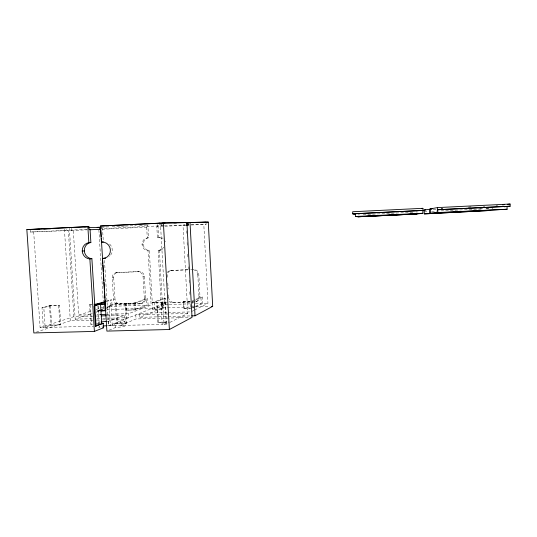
<?xml version="1.0" encoding="UTF-8"?>
<svg xmlns="http://www.w3.org/2000/svg" width="537" height="537" viewBox="0 0 537 537"><rect width="100%" height="100%" fill="white"/><g stroke="black" fill="none" stroke-linecap="round" stroke-linejoin="round"><path stroke-width="0.4" stroke-dasharray="2.69 2.01" d="M154.374 302.398L154.757 309.151L165.926 304.6L165.571 298.189L164.054 298.236L152.266 302.646L167.242 302.197L162.892 303.929L164.047 324.328L166.141 324.274L169.128 322.777M169.873 322.401L187.802 313.413L182.989 225.09L185.003 224.99L184.916 223.405M193.844 310.386L190.877 311.876L167.739 312.547M194.589 310.01L207.967 303.304L203.805 224.399M164.047 324.328L168.92 321.911M117.086 303.559L111.052 305.533L112.28 325.704L162.147 324.382L166.497 322.24L165.369 302.257M189.95 301.284L183.251 301.673L183.627 308.486L193.495 307.996M195.643 306.949L202.791 303.465L207.967 303.304M192.602 307.694L194.763 306.647M195.481 306.305L201.254 303.512L200.905 297.048L202.442 297.001L202.791 303.465M158.455 322.193L157.321 302.297L156.73 302.526L157.871 322.469L168.115 321.932M183.627 308.486L190.32 308.09M196.005 301.747L197.025 301.284M193.125 301.19L192.702 301.378L193.072 308.204M195.28 300.223L202.442 297.001M192.233 300.915L200.905 297.048M195.542 301.928A5.256 5.088 66.5 0 0 198.979 296.786L199.979 296.343L198.811 274.434A5.236 5.081 70.8 0 0 193.434 269.399M161.973 309.131L162.469 308.923L162.087 302.156L161.59 302.351L161.973 309.131L152.656 309.406L149.293 250.531A6.417 6.169 77.3 0 1 148.561 237.777L147.829 224.996L147.185 225.01L147.306 227.104L101.459 229.286M109.098 330.174L115.737 327.409A7.27 0.933 -4.4 0 0 124.738 326.174A7.27 0.933 -4.4 0 0 120.845 325.281L120.583 320.978A7.276 0.886 -4.3 0 1 124.477 321.824A7.276 0.886 -4.3 0 1 115.475 323.019L115.737 327.409M120.845 325.281L136.022 318.965L190.36 317.448M166.913 312.574L139.654 313.366L139.888 317.354L162.644 307.869L166.792 307.748M112.28 325.704L117.59 323.556L126.732 323.052L125.551 303.298L115.26 303.62L109.192 305.593L110.421 325.751L108.501 325.805L104.46 259.848M169.121 301.432A5.229 5.041 67.8 0 0 172.78 302.841L173.921 302.371L195.173 301.707A5.222 5.061 66.5 0 0 199.979 296.343M152.656 309.406L164.416 304.647L164.054 298.236M110.421 325.751L116.455 323.328L126.732 323.052M108.501 325.805L161.241 304.748L164.416 304.647M162.147 324.382L160.986 303.989L165.94 302.029L152.783 302.452M107.158 321.361A7.283 0.879 -4.4 0 1 108.42 321.314L124.557 315.232L124.799 319.273L101.332 319.931M106.97 314.313L128.605 313.682L151.145 305.056L148.017 250.705A6.457 6.202 77.3 0 1 147.279 237.884L146.655 227.124L147.306 227.104M135.639 302.989L125.873 303.472L126.276 310.198L135.485 309.923L148.105 305.15L151.145 305.056M168.464 297.417L168.605 297.357A5.202 5.014 67.8 0 0 173.921 302.371M126.276 310.198L134.465 309.762L146.601 305.197L146.232 298.807L147.735 298.76L148.105 305.15M153.857 302.593L165.571 298.189M90.357 304.398L89.598 304.627L90.827 324.281L91.585 323.999L90.357 304.398L92.028 304.345M139.654 303.868L140.969 303.398A5.169 4.94 69.3 0 0 145.641 298.102L144.386 276.448A5.175 4.961 72.4 0 0 139.103 271.474L116.858 272.568A5.182 4.94 72.8 0 0 112.22 277.911L113.535 299.539A5.169 4.92 70 0 0 118.784 304.519L139.654 303.868A5.195 4.967 69.3 0 0 144.346 298.545L145.641 298.102M141.466 303.452L142.775 302.982M125.873 303.472L135.089 303.183L147.735 298.76M133.512 303.23L146.232 298.807M114.562 303.841L125.551 303.298M51.27 305.62L43.819 307.614L45.142 327.483L51.7 325.335L60.768 324.831L59.493 305.365L49.498 305.681L42.014 307.667L43.336 327.536L40.1 327.617L33.683 231.897M118.784 304.519L120.207 304.043L140.969 303.398M36.194 332.168L70.327 320.79L92.955 320.159M69.36 228.272L75.18 319.173L92.21 313.501M96.083 312.212L99.949 310.923M97.935 305.842L98.244 310.842L99.788 310.332M100.553 310.077L104.4 308.802M105.171 308.547L112.099 306.258L146.601 305.197M99.788 309.869L96.063 311.098L100.124 310.977M100.567 309.614L103.661 308.594M106.749 307.573L110.622 306.305L110.233 299.968L111.709 299.921L112.099 306.258M43.336 327.536L50.78 325.107L60.768 324.831M40.1 327.617L73.878 316.689L92.988 316.139M71.246 228.185L71.394 230.46L73.28 230.373L78.684 315.138L92.082 310.795M96.029 309.52L99.969 308.245M100.755 307.99L103.91 306.969M193.333 269.742A5.269 5.108 70.8 0 1 197.797 274.749L198.811 274.434M113.535 299.539L114.992 299.096A5.142 4.9 70 0 0 120.207 304.043M106.313 301.572L111.709 299.921M106.36 301.15L110.233 299.968M48.639 305.909L59.493 305.365M170.061 270.628L171.222 270.339M167.155 272.588A5.242 5.061 71.6 0 1 170.981 270.507L188.521 269.587M116.858 272.568L137.774 271.769A5.209 4.987 72.4 0 1 143.077 276.77L144.386 276.448M112.22 277.911L113.69 277.582A5.155 4.914 72.8 0 1 118.294 272.266M137.774 271.769L139.103 271.474M115.958 272.689L117.408 272.387M412.846 212.236L361.77 214.679M161.241 304.748L158.147 250.282L159.872 250.101A6.431 6.196 77.4 0 0 163.691 248.503M159.771 250.121L160.986 249.947M148.017 250.705L149.293 250.531M186.299 225.245L156.811 226.641L157.422 237.421L157.912 237.381A6.471 6.229 77.4 0 1 163.302 240.066M141.996 244.55L143.312 244.402M496.054 205.59L497.685 205.409M480.474 208.98L482.716 208.772M485.958 208.47L489.999 208.094M478.762 209.054L482.246 208.725M486.213 208.349L490.174 207.973M157.422 237.421L159.14 237.273A6.431 6.196 77.4 0 1 163.134 238.535M147.279 237.884L148.561 237.777M441.199 208.356L442.864 208.275M468.647 207.02L471.144 206.899M441.052 208.49L442.71 208.41M468.371 207.161L470.855 207.04M483.273 206.436L484.924 206.356M433.211 209.591L436.534 209.43M108.803 226.869L101.392 227.211L102.158 227.191M112.119 226.715L124.577 226.111M125.41 226.07L136.358 225.533M139.526 225.392L147.829 224.996M156.811 226.641L157.428 226.621L157.307 224.526L162.328 224.285M173.787 223.741L178.237 223.52M359.508 214.807L357.971 214.881M424.136 211.692L428.439 211.471M431.607 211.336L481.098 208.927M30.186 229.46L30.361 232.044L89.216 229.245M101.453 226.668L101.574 228.641L162.06 225.748L161.986 224.419M159.14 237.273L158.684 237.314L157.925 224.506L157.307 224.526M73.878 316.689L68.353 230.561L66.434 230.655L66.34 229.111M191.253 225.003L206.101 224.298L205.986 222.184M30.361 232.044L68.353 230.561M71.394 230.46L87.43 229.829M170.981 270.507L189.923 269.782M190.749 269.755L192.394 269.688M101.574 228.641L102.54 228.608L103.305 241.086M163.906 225.721L160.59 225.829L166.141 324.274M164.517 225.668L185.003 224.99M190.971 224.822L206.101 224.298M83.812 227.789L86.538 227.735M89.598 304.627L91.887 304.553M183.251 301.673L190.299 301.452M172.78 302.841L194.146 302.177M42.014 307.667L43.819 307.614M109.192 305.593L111.052 305.533M160.986 303.989L162.892 303.929M106.957 306.419L110.622 306.305M165.926 304.6L168.396 304.526M169.215 304.499L189.749 303.868M195.502 303.694L201.254 303.512M107.205 309.54L152.609 308.171M167.625 307.721L209.108 306.473M98.244 310.842L99.916 310.789M154.757 309.151L162.469 308.923M78.684 315.138L91.995 314.749M96.989 314.601L100.312 314.507M96.311 316.045L99.634 315.951M107.111 315.736L124.557 315.232M187.802 313.413L135.78 314.91L136.022 318.965M75.18 319.173L92.787 318.676M96.982 318.562L102.01 318.421M102.849 318.394L128.84 317.662L128.605 313.682M139.888 317.354L167.463 316.575M168.296 316.548L190.863 315.917M96.304 320.065L100.5 319.951M96.277 323.871L97.841 323.831M90.827 324.281L92.505 324.234M96.694 324.12L99.211 324.053M157.871 322.469L166.497 322.24M45.142 327.483L93.552 326.201M108.628 321.307L108.696 325.603A7.283 0.92 -4.5 0 0 107.42 325.657M158.18 250.282L158.643 250.282A6.471 6.229 77.4 0 0 163.698 247.134M58.661 305.593L59.936 325.113M50.411 305.848L51.7 325.335M49.498 305.681L50.78 325.107M64.427 229.259L70.327 320.79M98.09 306.003L99.157 323.234M99.03 322.509L99.097 323.589M99.264 326.295L99.298 326.838M98.493 322.871L98.761 327.221M116.395 303.788L117.59 323.556M113.69 277.582L114.992 299.096M115.26 303.62L116.455 323.328M98.875 229.843L103.258 301.109M103.567 306.083L103.789 309.641M135.089 303.183L135.485 309.923M134.069 303.036L134.465 309.762M126.443 303.277L126.846 309.983M124.879 303.519L126.067 323.328M124.946 321.462L125.202 325.798M143.077 276.77L144.346 298.545M167.484 277.267L167.39 275.595A5.216 5.034 71.6 0 1 172.135 270.212M167.806 283.127L168.135 288.987M168.464 294.847L168.605 297.357M159.375 250.101L162.644 307.869M186.48 230.829L186.614 233.34M187.111 242.529L187.292 245.872M187.749 254.229L187.97 258.404M188.427 266.761L188.608 270.104M189.152 280.126L189.286 282.637M189.783 291.826L189.964 295.169M190.467 304.358L190.648 307.701M183.701 301.485L184.07 308.278M197.797 274.749L198.979 296.786M416.927 211.095L416.974 212.531M492.187 207.785L492.228 209.054M100.063 327.657A7.283 0.92 -4.5 0 1 102.507 326.134M100.251 323.328A7.283 0.879 -4.4 0 1 100.036 322.22M165.141 241.073A6.431 6.196 77.4 0 1 165.369 241.663M109.629 244.013A8.183 7.78 76.6 0 1 109.145 256.673"/><path stroke-width="0.81" d="M105.661 258.116A8.183 7.78 76.6 0 1 104.963 258.176L102.426 258.458L106.89 331.094L169.377 329.51L192.031 317.401L186.896 222.519L163.396 222.989L100.432 226.037L101.419 242.086L103.399 241.918M191.696 315.89L195.038 315.796L212.686 306.365L208.269 222.083L188.017 222.546L188.145 224.889L186.822 224.949M94.398 331.416L89.867 258.968A8.216 7.787 76.5 0 1 82.248 251.121L84.316 250.9A8.162 7.733 76.5 0 1 90.874 242.489L90.041 229.205L89.035 229.239L88.867 226.621L26.85 229.601L33.838 332.953L94.398 331.416L103.628 327.724L103.07 323.355A7.283 0.879 -4.4 0 1 101.298 323.368M95.398 326.154L101.748 323.724L100.533 304.076L94.143 306.056L95.398 326.154L103.359 323.348M100.963 310.95L105.769 310.614L105.614 308.11M100.547 304.264L105.359 303.935L105.514 306.439M94.431 305.459L98.727 304.137M97.835 304.17L105.541 301.807M95.646 304.419L105.581 301.385M421.391 208.651L422.914 208.309L422.988 210.43L352.937 213.86M424.351 213.894L490.247 210.47L424.351 213.894L424.076 210.034L431.949 208.933M506.539 206.43L507.042 206.383L507.116 209.249L430.54 213.27L430.385 208.88L437.42 207.597L510.09 204.047L510.15 206.208L504.243 206.758M430.54 213.27L437.353 212.585L437.494 209.725L510.15 206.208M89.867 258.968L91.881 258.686L96.083 326.134M101.419 242.086L102.03 242.033A8.243 7.827 76.5 0 1 110.387 249.906A8.243 7.827 76.5 0 1 103.044 258.458L102.466 258.458M422.814 210.457L422.908 213.276L417.732 213.88L357.77 216.747L355.4 216.505L355.366 213.746M502.565 204.872L504.189 204.698M507.445 204.342L510.09 204.047M504.444 206.51L504.941 206.463M504.149 206.658L505.74 206.503M82.248 251.121A8.216 7.787 76.5 0 1 88.847 242.657L90.874 242.489M355.501 214.377L352.762 213.827L352.675 211.739L422.914 208.309M430.385 208.88L432.05 208.799M424.076 210.034L425.74 209.954M352.762 213.827L422.988 210.43M29.28 229.527L88.867 226.621M162.677 223.07L164.919 222.962M437.259 209.759L509.13 206.302M185.547 222.58L186.896 222.519M97.17 227.406L100.815 227.245M186.305 223.144L188.279 223.03M197.488 222.587L208.269 222.083M355.4 216.505L422.908 213.276M437.353 212.585L507.116 209.249M186.299 225.245L188.138 225.144M89.773 229.755L100.748 229.312M186.963 224.956L188.568 224.902M26.85 229.601L39.302 229.212M43.853 229.037L50.498 228.829M88.84 227.634L99.667 227.299L99.795 229.366M94.539 304.264L105.359 303.935M94.176 304.486L99.801 304.304M31.106 229.393L32.314 229.359M211.256 306.405L212.686 306.365M100.755 310.769L105.769 310.614M100.312 314.507L106.138 314.34M101.298 315.904L106.279 315.756M100.432 226.037L161.912 223.083L184.05 222.633M103.359 327.738L103.373 327.731A7.283 0.92 -4.5 0 1 102.735 327.745M158.885 223.211L159.664 223.191M188.017 222.546L205.986 222.184M87.846 226.648L88.847 242.657M100.802 230.145L101.211 236.777M101.312 238.441L102.842 263.325M102.943 264.983L103.346 271.621M103.453 273.279L103.91 280.744M104.01 282.402L104.467 289.873M104.574 291.531L104.977 298.163M105.084 299.827L105.232 302.311M104.742 304.13L105.151 310.822M163.396 222.989L169.377 329.51M190.004 222.452L195.038 315.796M429.466 209.054L429.613 213.364M437.42 207.597L437.494 209.725M103.178 326.04A7.283 0.92 -4.5 0 1 106.742 325.697M101.03 322.019A7.283 0.879 -4.4 0 1 106.474 321.401M91.881 258.686A8.162 7.733 76.5 0 1 84.316 250.893M417.027 213.961L358.092 216.78L417.027 213.961"/></g></svg>
